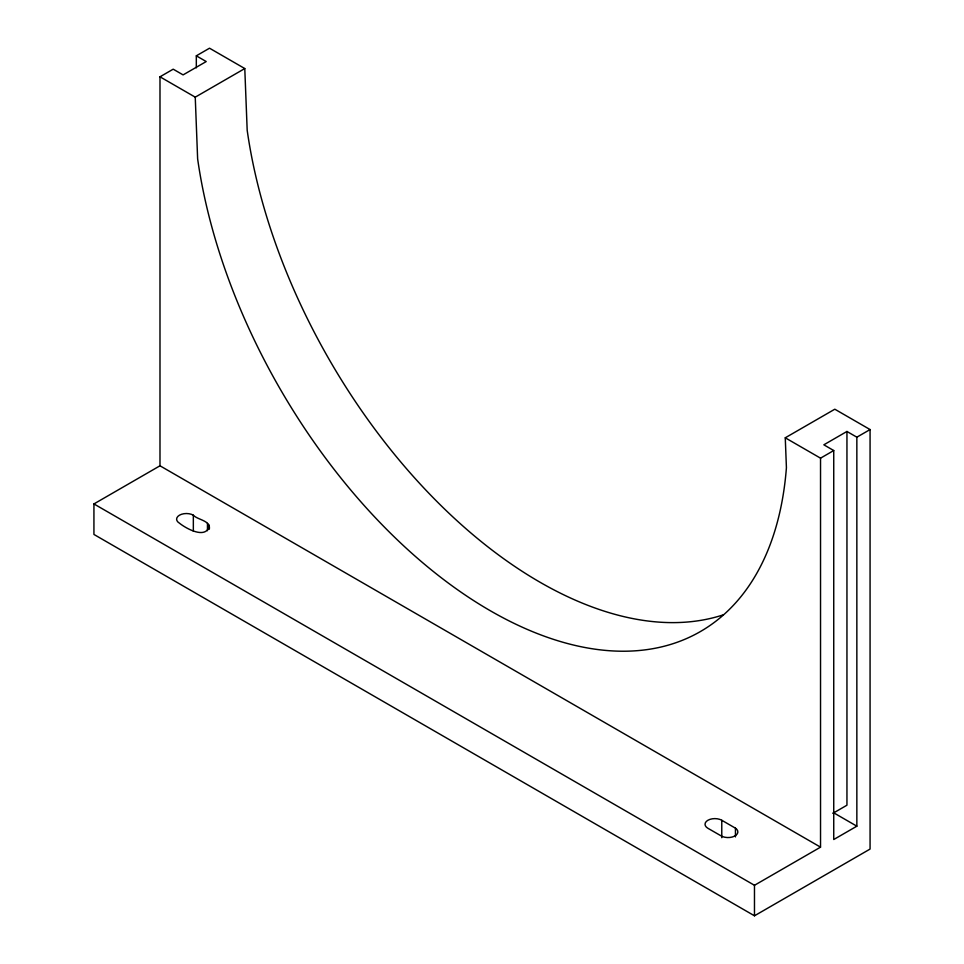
<?xml version="1.0" encoding="UTF-8"?>
<svg xmlns="http://www.w3.org/2000/svg" width="964" height="964" viewBox="0 0 964 964"><rect width="100%" height="100%" fill="white"/><g stroke="black" fill="none" stroke-linecap="round" stroke-linejoin="round"><path stroke-width="1.45" d="M209.357 526.139C205.609 539.876 185.196 527.911 179.473 523.187A9.809 5.664 0 0 1 179.473 515.186A9.809 5.664 0 0 1 193.342 515.186C197.716 520.042 210.646 520.331 209.357 529.043M159.988 465.793L93.93 503.931L93.93 534.442L754.475 915.8L870.07 849.067L870.07 429.558L834.812 409.206L785.262 437.801L820.533 458.165L820.533 847.151L159.988 465.793L159.988 76.807L173.195 69.179L183.1 74.891L206.224 61.551L196.319 55.828L196.319 67.841M196.319 55.828L209.525 48.2L244.784 68.552L247.182 130.248A420.364 242.699 60 0 0 723.157 614.887M159.988 76.807L195.246 97.159L244.784 68.552M856.851 437.186L846.946 431.462L823.834 444.814L833.74 450.537L833.74 839.524L856.851 826.184L856.851 437.186L870.07 429.558M820.533 458.165L833.74 450.537M832.824 813.363L846.946 805.205L846.946 431.462M93.93 503.931L754.475 885.289L820.533 847.151M833.402 812.64L856.851 826.184M735.448 828.184A9.809 5.664 0 0 1 734.496 836.174A9.809 5.664 0 0 1 720.662 835.619L707.901 828.281A9.809 5.664 0 0 1 707.901 820.268A9.809 5.664 0 0 1 721.771 820.268L735.448 828.184L735.448 836.897M785.262 437.801L786.419 467.673A420.364 242.699 60 0 1 503.847 618.201A420.364 242.699 60 0 1 197.632 158.843L195.246 97.159M754.475 885.289L754.475 915.8M721.771 820.268L721.771 837.704M208.718 524.705L208.718 529.055M207.465 523.416L207.465 530.682M193.342 515.186L193.342 531.164"/></g></svg>
